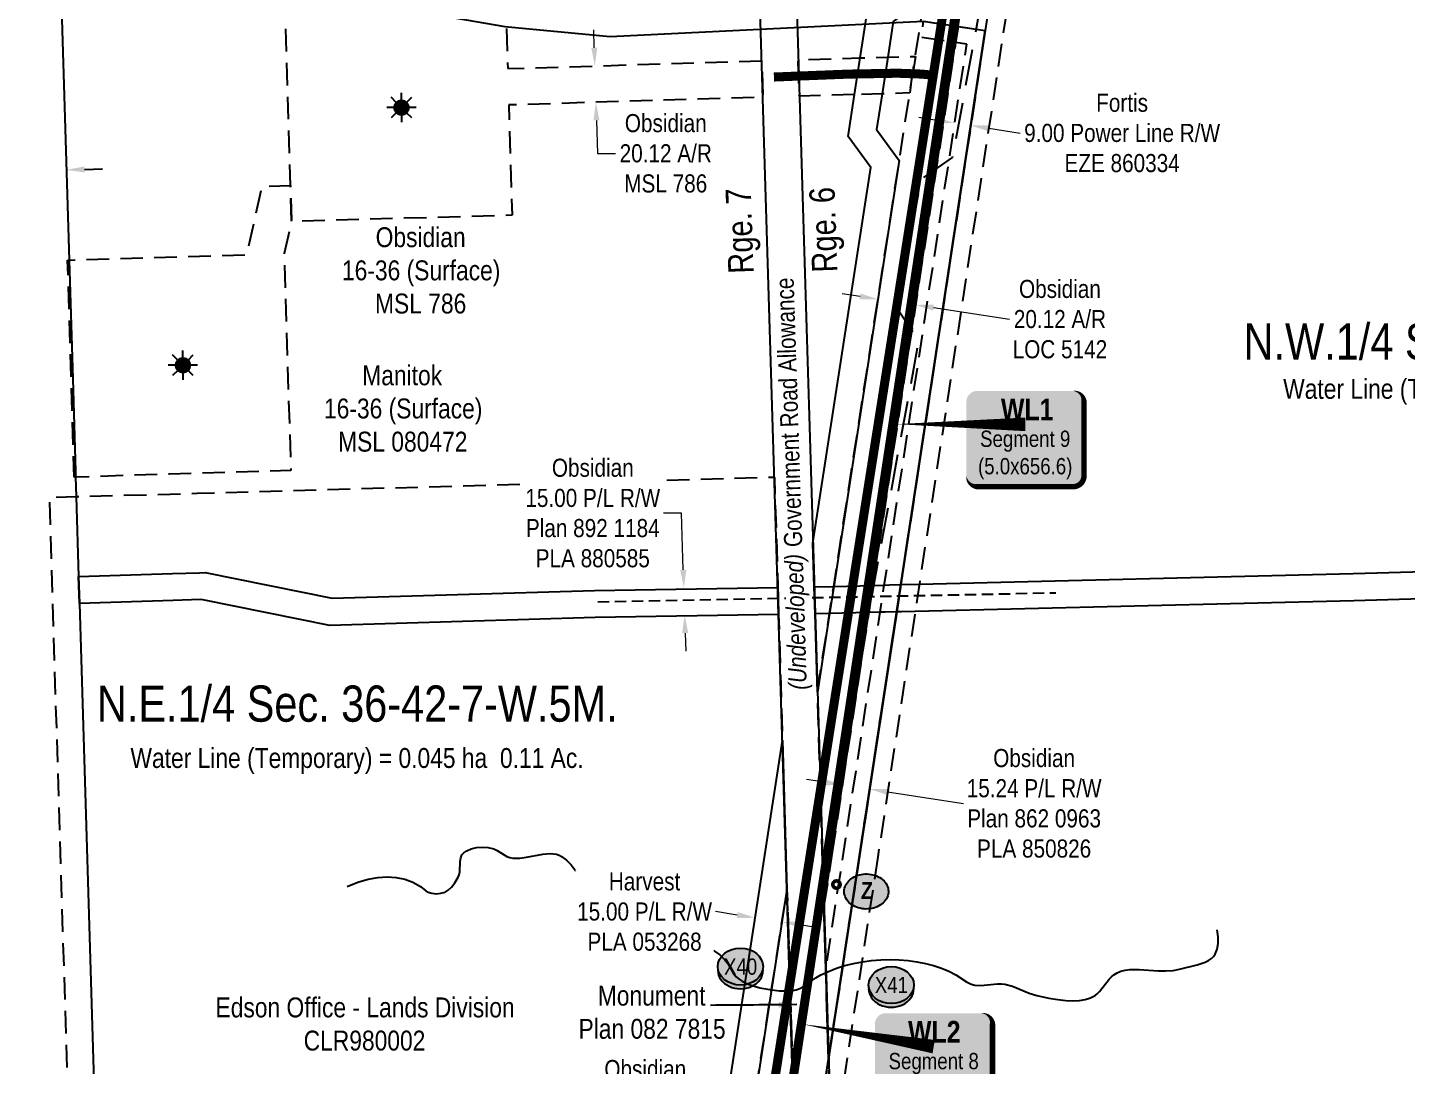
# Model space of a CAD drawing. Extents: x 643442 to 651909, y 5835058 to 5841090.
# Drawn here: x 643946 to 644708, y 5836832 to 5837406 of the extents above; entities that cross this region are included whole.
import ezdxf
from ezdxf.enums import TextEntityAlignment as Align

# ---------------------------------------------------------------- set-up
doc = ezdxf.new("R2010")
doc.units = 0
doc.header["$LTSCALE"] = 5
doc.header["$PDSIZE"] = 0.5
for name, pattern in [('foc-ACCESSROAD', [3.75, 2.5, -1.25]), ('foc-FLOWLINE', [3.75, 2.5, -1.25]), ('foc-MONUMENT-BDYS', [6, 4, -2]), ('UG_PIPE', [1.875, 1.25, -0.625])]:
    doc.linetypes.add(name, pattern=pattern)
doc.layers.get('Defpoints').update_dxf_attribs({"color": 9})
for name, color, linetype in [('AS-PIPE-UG', 44, 'UG_PIPE'), ('AS-POWER', 104, 'foc-POWER'), ('AS-ROADS', 254, 'Continuous'), ('C-AR', 13, 'foc-ACCESSROAD'), ('C-FLOWLINE', 13, 'foc-FLOWLINE'), ('C-RW', 13, 'Continuous'), ('C-SYMBOL', 7, 'Continuous'), ('C-WS', 13, 'foc-ACCESSROAD'), ('C-WS-S', 8, 'Continuous'), ('CG-NOTES', 7, 'Continuous'), ('D-TXT', 6, 'Continuous'), ('F-EZE', 190, 'foc-FLOWLINE'), ('F-RW', 190, 'Continuous'), ('F-WS', 190, 'foc-ACCESSROAD'), ('F-WS-S', 8, 'Continuous'), ('L-AREAREQUIRED', 7, 'Continuous'), ('L-MON-PLAN', 7, 'foc-MONUMENT-BDYS'), ('L-ROAD-T', 7, 'Continuous'), ('L-SEC', 7, 'Continuous'), ('L-TITLEDB', 4, 'Continuous'), ('L-TITLEDB-T', 4, 'Continuous'), ('P-CROSSINGS', 250, 'Continuous'), ('P-PROPOSED-WL1', 10, 'Continuous'), ('T-CREEK', 160, 'Continuous')]:
    doc.layers.add(name, color=color, linetype=linetype)
for name, color, linetype, lineweight in [('C-AR-T', 13, 'Continuous', 9), ('C-RW-T', 13, 'Continuous', 9), ('C-WS-T', 13, 'Continuous', 9), ('F-AR-T', 190, 'Continuous', 9), ('F-RW-T', 190, 'Continuous', 9), ('F-WS-T', 190, 'Continuous', 9), ('T-TEXT', 48, 'Continuous', 18)]:
    doc.layers.add(name, color=color, linetype=linetype, lineweight=lineweight)
doc.layers.add('P-PROPOSED-WL4', color=7, linetype='Continuous', true_color=0x5b5bc8)
doc.styles.add('100L', font='ARIALN.TTF', dxfattribs={"height": 11})
doc.styles.add('175L', font='ARIALN.TTF', dxfattribs={"height": 20})
doc.styles.add('80', font='ARIALN.TTF', dxfattribs={"height": 10})
doc.styles.add('80CG', font='ARIALN.TTF', dxfattribs={"height": 10})
doc.styles.add('80L', font='ARIALN.TTF', dxfattribs={"height": 10})
doc.styles.add('80LS', font='ARIALNI.TTF', dxfattribs={"height": 10})
doc.styles.add('BOLD', font='ARIALNB.TTF')
doc.styles.add('Crossing', font='ARIALN.TTF', dxfattribs={"height": 10})
doc.styles.add('foc-LtypeFont', font='ARIALN.TTF', dxfattribs={"height": 7.35})
doc.linetypes.add('foc-POWER', pattern='A,6,-1,["P",foc-LtypeFont,S=0.2,R=0,X=-0.625,Y=-0.75],-1.24,4', length=12.24)
doc.linetypes.add('foc-TOPO-flowdirection-NOLINE', pattern='A,0,[">",foc-LtypeFont,S=0.3,R=0,X=0,Y=-0.945],-20,[">",foc-LtypeFont,S=0.3,R=0,X=0,Y=-0.945],0', length=20)
doc.dimstyles.new('Compass 5 000', dxfattribs={"dimscale": 5, "dimtxt": 9, "dimasz": 2, "dimexe": 0.2, "dimexo": 0.0625, "dimgap": 0.5, "dimtad": 0, "dimtih": 1, "dimtoh": 1, "dimzin": 0, "dimdsep": 46, "dimtxsty": '80CG', "dimcen": 0.1, "dimse1": 1, "dimse2": 1, "dimclrd": 256, "dimclrt": 256, "dimaunit": 1, "dimadec": 4, "dimazin": 0, "dimtfac": 0.06, "dimtofl": 0, "dimtmove": 0, "dimatfit": 1, "dimfxl": 0.2, "dimtolj": 1, "dimtzin": 0, "dimlwd": -1, "dimarcsym": 0})

# ---------------------------------------------------------------- blocks, each defined once
blk = doc.blocks.new('*D392')
at = {"layer": 'C-AR-T', "transparency": 16777216}
for p, q in [((644406.18, 5837257.14), (644396.3, 5837258.65)), ((644446.75, 5837250.96), (644488.7, 5837244.57))]:
    blk.add_line(p, q, dxfattribs=at)
for points in [[(644406.43, 5837258.79), (644405.93, 5837255.49), (644416.07, 5837255.64)], [(644447, 5837252.61), (644446.5, 5837249.31), (644436.86, 5837252.47)]]:
    blk.add_solid(points, dxfattribs=at)
at = {"layer": 'Defpoints', "color": 0, "transparency": 16777216}
for p in [(644436.86, 5837252.47), (644415.11, 5837249.38), (644435.91, 5837246.21)]:
    blk.add_point(p, dxfattribs=at)
at = {"layer": 'C-AR-T', "transparency": 16777216, "insert": (644516.6, 5837244.57), "char_height": 10, "attachment_point": 5, "style": '80CG'}
blk.add_mtext('\\A1;Obsidian\\P20.12 A/R \\PLOC 5142', dxfattribs=at)
blk = doc.blocks.new('*D395')
at = {"layer": 'C-AR-T', "transparency": 16777216}
for p, q in [((644337.34, 5836810.1), (644315.45, 5836813.47)), ((644378.68, 5836803.73), (644388.57, 5836802.2))]:
    blk.add_line(p, q, dxfattribs=at)
for points in [[(644337.59, 5836811.74), (644337.08, 5836808.45), (644347.22, 5836808.57)], [(644378.94, 5836805.37), (644378.43, 5836802.08), (644368.8, 5836805.25)]]:
    blk.add_solid(points, dxfattribs=at)
at = {"layer": 'Defpoints', "color": 0, "transparency": 16777216}
for p in [(644347.22, 5836808.57), (644339.96, 5836761.41), (644361.53, 5836758.09)]:
    blk.add_point(p, dxfattribs=at)
at = {"layer": 'C-AR-T', "transparency": 16777216, "insert": (644287.55, 5836813.47), "char_height": 10, "attachment_point": 5, "style": '80CG'}
blk.add_mtext('\\A1;Obsidian\\P20.12 A/R \\PLOC 5142', dxfattribs=at)
blk = doc.blocks.new('*D397')
at = {"layer": 'C-AR-T', "transparency": 16777216}
for p, q in [((644259.38, 5837394.52), (644259.08, 5837404.52)), ((644260.58, 5837354.42), (644261.13, 5837336.19)), ((644261.13, 5837336.19), (644271.13, 5837336.19))]:
    blk.add_line(p, q, dxfattribs=at)
for points in [[(644261.05, 5837394.57), (644257.72, 5837394.47), (644259.68, 5837384.53)], [(644262.25, 5837354.47), (644258.92, 5837354.37), (644260.28, 5837364.41)]]:
    blk.add_solid(points, dxfattribs=at)
at = {"layer": 'Defpoints', "color": 0, "transparency": 16777216}
for p in [(644311.29, 5837386.07), (644260.28, 5837364.41), (644311.89, 5837365.96)]:
    blk.add_point(p, dxfattribs=at)
at = {"layer": 'C-AR-T', "transparency": 16777216, "insert": (644298.86, 5837336.19), "char_height": 10, "attachment_point": 5, "style": '80CG'}
blk.add_mtext('\\A1;Obsidian\\P20.12 A/R\\PMSL 786', dxfattribs=at)
blk = doc.blocks.new('*D410')
at = {"layer": 'C-RW-T', "transparency": 16777216}
for p, q in [((644386.56, 5836988.68), (644376.67, 5836990.19)), ((644421.39, 5836983.37), (644463.26, 5836976.99))]:
    blk.add_line(p, q, dxfattribs=at)
for points in [[(644386.81, 5836990.33), (644386.3, 5836987.03), (644396.44, 5836987.17)], [(644421.64, 5836985.02), (644421.14, 5836981.72), (644411.5, 5836984.88)]]:
    blk.add_solid(points, dxfattribs=at)
at = {"layer": 'Defpoints', "color": 0, "transparency": 16777216}
for p in [(644429.12, 5837201.62), (644444.18, 5837199.33), (644411.5, 5836984.88)]:
    blk.add_point(p, dxfattribs=at)
at = {"layer": 'C-RW-T', "transparency": 16777216, "insert": (644502.35, 5836976.99), "char_height": 10, "attachment_point": 5, "style": '80CG'}
blk.add_mtext('\\A1;Obsidian\\P15.24 P/L R/W\\PPlan 862 0963\\PPLA 850826', dxfattribs=at)
blk = doc.blocks.new('*D411')
at = {"layer": 'C-RW-T', "transparency": 16777216}
for p, q in [((644307.64, 5837137.41), (644297.64, 5837137.41)), ((644308.56, 5837106.08), (644307.64, 5837137.41)), ((644309.59, 5837071.1), (644309.89, 5837061.1))]:
    blk.add_line(p, q, dxfattribs=at)
for points in [[(644310.23, 5837106.13), (644306.9, 5837106.03), (644308.86, 5837096.08)], [(644311.26, 5837071.15), (644307.93, 5837071.05), (644309.3, 5837081.09)]]:
    blk.add_solid(points, dxfattribs=at)
at = {"layer": 'Defpoints', "color": 0, "transparency": 16777216}
for p in [(644210.39, 5837093.18), (644210.83, 5837078.19), (644309.3, 5837081.09)]:
    blk.add_point(p, dxfattribs=at)
at = {"layer": 'C-RW-T', "transparency": 16777216, "insert": (644258.55, 5837137.41), "char_height": 10, "attachment_point": 5, "style": '80CG', "bg_fill": 3, "box_fill_scale": 1.1, "bg_fill_color": 256, "bg_fill_true_color": 13158600, "bg_fill_transparency": 0}
blk.add_mtext('\\A1;Obsidian\\P15.00 P/L R/W\\PPlan 892 1184\\PPLA 880585', dxfattribs=at)
blk = doc.blocks.new('*D423')
at = {"layer": 'Defpoints', "color": 0, "transparency": 16777216}
for p in [(644348.25, 5836913.8), (644344.08, 5836886.72), (644358.91, 5836884.44)]:
    blk.add_point(p, dxfattribs=at)
at = {"layer": 'F-RW-T', "transparency": 16777216}
for p, q in [((644338.37, 5836915.32), (644326.25, 5836917.19)), ((644372.96, 5836909.99), (644382.84, 5836908.47))]:
    blk.add_line(p, q, dxfattribs=at)
for points in [[(644338.62, 5836916.97), (644338.11, 5836913.67), (644348.25, 5836913.8)], [(644373.21, 5836911.64), (644372.71, 5836908.34), (644363.08, 5836911.51)]]:
    blk.add_solid(points, dxfattribs=at)
at = {"layer": 'F-RW-T', "transparency": 16777216, "insert": (644287.16, 5836917.19), "char_height": 10, "attachment_point": 5, "style": '80CG', "bg_fill": 3, "box_fill_scale": 1.1, "bg_fill_color": 256, "bg_fill_true_color": 13158600, "bg_fill_transparency": 0}
blk.add_mtext('\\A1;Harvest\\P15.00 P/L R/W\\PPLA 053268', dxfattribs=at)
blk = doc.blocks.new('*D429')
at = {"layer": 'Defpoints', "color": 0, "transparency": 16777216}
for p in [(643907.81, 5837325.22), (643907.93, 5837321.08), (643967.89, 5837322.9)]:
    blk.add_point(p, dxfattribs=at)
at = {"layer": 'L-TITLEDB-T', "transparency": 16777216}
for p, q in [((643897.81, 5837324.92), (643887.81, 5837324.61)), ((643977.76, 5837327.33), (643987.75, 5837327.64))]:
    blk.add_line(p, q, dxfattribs=at)
for points in [[(643977.71, 5837329), (643977.81, 5837325.67), (643967.76, 5837327.03)], [(643897.76, 5837326.58), (643897.86, 5837323.25), (643907.81, 5837325.22)]]:
    blk.add_solid(points, dxfattribs=at)
at = {"layer": 'L-TITLEDB-T', "transparency": 16777216, "insert": (643849.11, 5837324.61), "char_height": 10, "attachment_point": 5, "style": '80CG'}
blk.add_mtext('\\A1;60.00 Road\\PPlan 852 1952', dxfattribs=at)
blk = doc.blocks.new('xing2')
h = blk.add_hatch(color=50)
h.dxf.hatch_style = 1
edge = h.paths.add_edge_path()
edge.add_ellipse((0, 0), major_axis=(-12.5, 0), ratio=0.816297, start_angle=0, end_angle=360)
h = blk.add_hatch(color=250)
h.dxf.hatch_style = 1
edge = h.paths.add_edge_path()
edge.add_ellipse((0, -2.05), major_axis=(-12.5, 0), ratio=0.816297, start_angle=0, end_angle=180)
edge.add_line((12.5, -2.05), (12.5, 0))
edge.add_ellipse((0, 0), major_axis=(-12.5, 0), ratio=0.816297, start_angle=0, end_angle=180, ccw=False)
edge.add_line((-12.5, 0), (-12.5, -2.05))
at = {"color": 250}
blk.add_ellipse((0, 0), major_axis=(-12.5, 0), ratio=0.816297, dxfattribs=at)
blk.add_ellipse((0, -2.05), major_axis=(-12.5, 0), ratio=0.816297, start_param=0, end_param=3.141593, dxfattribs=at)
at = {"color": 250, "style": 'Crossing'}
blk.add_attdef('CROSSING', text='', height=9, dxfattribs=at).set_placement((0.09, 0.02), align=Align.MIDDLE_CENTER)
at = {"color": 250, "style": 'Crossing', "flags": 1}
for tag, p in [('OWNER', (0.09, -12.49)), ('DESCRIPTION', (0.09, -25.77)), ('LOCATION', (0.09, -39.3)), ('DWG_REF', (0.09, -52.84))]:
    blk.add_attdef(tag, text='', height=9, dxfattribs=at).set_placement(p, align=Align.MIDDLE_CENTER)
blk = doc.blocks.new('GAS')
h = blk.add_hatch(color=255)
h.dxf.hatch_style = 1
edge = h.paths.add_edge_path()
edge.add_arc((0, 0), 0.9, 0, 360)
for p, q in [((0, 0.81), (0, 1.62)), ((-0.81, 0), (-1.62, 0)), ((-0.57, 0.57), (-1.14, 1.14)), ((0.57, 0.57), (1.14, 1.14)), ((1.62, 0), (0.81, 0)), ((-0.57, -0.57), (-1.14, -1.14)), ((0, -0.81), (0, -1.62)), ((1.14, -1.14), (0.57, -0.57))]:
    blk.add_line(p, q)
blk.add_circle((0, 0), 0.8)
blk = doc.blocks.new('*D457')
at = {"layer": 'Defpoints', "color": 0, "transparency": 16777216}
for p in [(644459.75, 5837361.24), (644468.64, 5837359.89), (644467.38, 5837351.59)]:
    blk.add_point(p, dxfattribs=at)
at = {"layer": 'F-AR-T', "transparency": 16777216}
for p, q in [((644448.6, 5837354.45), (644438.72, 5837355.96)), ((644477.27, 5837350.09), (644494.61, 5837347.44))]:
    blk.add_line(p, q, dxfattribs=at)
for points in [[(644448.86, 5837356.1), (644448.35, 5837352.8), (644458.49, 5837352.95)], [(644477.52, 5837351.73), (644477.02, 5837348.44), (644467.38, 5837351.59)]]:
    blk.add_solid(points, dxfattribs=at)
at = {"layer": 'F-AR-T', "transparency": 16777216, "insert": (644550.95, 5837347.44), "char_height": 10, "attachment_point": 5, "style": '80CG'}
blk.add_mtext('\\A1;Fortis\\P9.00 Power Line R/W \\PEZE 860334', dxfattribs=at)
blk = doc.blocks.new('*U544')
h = blk.add_hatch(color=254)
edge = h.paths.add_edge_path()
edge.add_line((-26.5, -34.12), (26.5, -34.12))
edge.add_arc((26.5, -28.12), 6, 270, 360)
edge.add_line((32.5, -28.12), (32.5, 12.5))
edge.add_arc((26.5, 12.5), 6, 0, 90)
edge.add_line((26.5, 18.5), (-26.5, 18.5))
edge.add_arc((-26.5, 12.5), 6, 90, 180)
edge.add_line((-32.5, 12.5), (-32.5, -28.12))
edge.add_arc((-26.5, -28.12), 6, 180, 270)
at = {"layer": 'P-PROPOSED-WL4', "flags": 128}
blk.add_lwpolyline([(-72.43, 12.41, 0, 7.5, 0), (0, 0, 0, 0, 0)], format="xyseb", dxfattribs=at)
blk.add_lwpolyline([(-26.5, -34.12, 3, 3, 0), (26.5, -34.12, 3, 3, 0.414214), (32.5, -28.12, 3, 3, 0), (32.5, 12.5, 3, 0, 0.414214), (26.5, 18.5, 0, 0, 0), (-26.5, 18.5, 0, 0, 0.414214), (-32.5, 12.5, 0, 0, 0), (-32.5, -28.12, 0, 3, 0.414214)], format="xyseb", close=True, dxfattribs=at)
at = {"layer": 'P-PROPOSED-WL4'}
for tag, p, height, style in [('TEMP_AREA_W1_001', (-9.21, 2.24), 12, 'BOLD'), ('ENTER_TEXT_001', (-30.66, -12.62), 9, '80')]:
    blk.add_attdef(tag, p, '', height=height, dxfattribs=dict(at, style=style))
blk = doc.blocks.new('*U545')
h = blk.add_hatch(color=254)
edge = h.paths.add_edge_path()
edge.add_line((-26.5, -34.46), (26.5, -34.46))
edge.add_arc((26.5, -28.46), 6, 270, 360)
edge.add_line((32.5, -28.46), (32.5, 12.5))
edge.add_arc((26.5, 12.5), 6, 0, 90)
edge.add_line((26.5, 18.5), (-26.5, 18.5))
edge.add_arc((-26.5, 12.5), 6, 90, 180)
edge.add_line((-32.5, 12.5), (-32.5, -28.46))
edge.add_arc((-26.5, -28.46), 6, 180, 270)
at = {"color": 1, "true_color": 0xff1414, "flags": 128}
blk.add_lwpolyline([(-26.5, -34.46, 3, 3, 0), (26.5, -34.46, 3, 3, 0.414214), (32.5, -28.46, 3, 3, 0), (32.5, 12.5, 3, 0, 0.414214), (26.5, 18.5, 0, 0, 0), (-26.5, 18.5, 0, 0, 0.414214), (-32.5, 12.5, 0, 0, 0), (-32.5, -28.46, 0, 3, 0.414214)], format="xyseb", close=True, dxfattribs=at)
blk.add_lwpolyline([(-71.37, 0.12, 0, 7.5, 0), (0, 0, 0, 0, 0)], format="xyseb", dxfattribs=at)
at = {"color": 1, "true_color": 0xff1414}
for tag, p, height, style in [('TEMP_AREA_W1_001', (-9.21, 2.24), 12, 'BOLD'), ('ENTER_TEXT_001', (-30.66, -12.62), 9, '80')]:
    blk.add_attdef(tag, p, '', height=height, dxfattribs=dict(at, style=style))
blk = doc.blocks.new('AA')
at = {"const_width": 4}
blk.add_lwpolyline([(-1, 0, 1), (1, 0, 1)], format="xyb", close=True, dxfattribs=at)
blk.add_circle((0, 0), 2)
blk = doc.blocks.new('Route_Letters')
h = blk.add_hatch(color=255)
h.dxf.hatch_style = 1
edge = h.paths.add_edge_path()
edge.add_ellipse((-0.12, 0.46), major_axis=(-11.97, 0), ratio=0.789318, start_angle=0, end_angle=360)
at = {"color": 5}
blk.add_open_spline([(-12.34, 0.46), (-12.34, -0.25), (-12.24, -0.97), (-11.72, -2.79), (-11.14, -3.88), (-9.56, -5.81), (-8.54, -6.66), (-6.22, -8.02), (-4.9, -8.54), (-2.12, -9.17), (-0.66, -9.3), (2.22, -9.13), (3.64, -8.84), (6.27, -7.89), (7.48, -7.22), (9.54, -5.6), (10.38, -4.64), (11.6, -2.54), (11.97, -1.4), (12.18, 0.91), (12.02, 2.08), (11.2, 4.3), (10.54, 5.35), (8.8, 7.2), (7.72, 7.99), (5.29, 9.24), (3.93, 9.68), (1.11, 10.18), (-0.35, 10.23), (-3.22, 9.91), (-4.61, 9.55), (-7.16, 8.47), (-8.32, 7.75), (-10.24, 6.02), (-11, 5.02), (-12.05, 2.86), (-12.32, 1.7), (-12.34, 0.52), (-12.34, 0.49), (-12.34, 0.46)], degree=3, knots=[0, 0, 0, 0, 0.219529, 0.219529, 0.575727, 0.575727, 0.931924, 0.931924, 1.288121, 1.288121, 1.644318, 1.644318, 2.000515, 2.000515, 2.356712, 2.356712, 2.712909, 2.712909, 3.069107, 3.069107, 3.425304, 3.425304, 3.781501, 3.781501, 4.137698, 4.137698, 4.493895, 4.493895, 4.850092, 4.850092, 5.20629, 5.20629, 5.562487, 5.562487, 5.918684, 5.918684, 6.274881, 6.274881, 6.283185, 6.283185, 6.283185, 6.283185], dxfattribs=at)
at = {"color": 14, "style": 'BOLD'}
blk.add_attdef('A', text='', height=9.5, dxfattribs=at).set_placement((0.22, 0.98), align=Align.MIDDLE)

msp = doc.modelspace()

# ---------------------------------------------------------------- linework, layer by layer
at = {"layer": 'AS-PIPE-UG', "flags": 128}
for points in [[(644379.732, 5837090.732), (644514.428, 5837093.398)], [(644261.357, 5837088.39), (644365.233, 5837090.445)]]:
    msp.add_lwpolyline(points, dxfattribs=at)
at = {"layer": 'AS-POWER', "flags": 128}
for points in [[(644166.232, 5837413.818), (644210.015, 5837406.295), (644268.165, 5837400.825), (644441.261, 5837409.275), (644475.378, 5837404.077)], [(643666.575, 5836583.798), (643930.059, 5836589.479), (643989.986, 5836592.12), (644184.238, 5836601.275), (644203.707, 5836602.925), (644357.105, 5836627.81), (644372.016, 5836725.718), (644428.722, 5837097.879), (644475.378, 5837404.077)]]:
    msp.add_lwpolyline(points, dxfattribs=at)
at = {"layer": 'AS-ROADS', "const_width": 5, "flags": 128}
for points in [[(644322.536, 5836592.764), (644471.282, 5837535.802), (644497.243, 5837708.263), (644500.826, 5838060.493), (644504.263, 5838264.566), (644507.223, 5838555.442)], [(644358.604, 5837378.386), (644399.887, 5837380.01), (644427.029, 5837380.498), (644440.357, 5837380.01), (644445.07, 5837379.523)]]:
    msp.add_lwpolyline(points, dxfattribs=at)
at = {"layer": 'C-AR', "flags": 128}
for points in [[(644390.981, 5836951.34), (644386.236, 5836920.193), (644382.643, 5837038.556), (644389.317, 5837081.883), (644391.636, 5837096.941), (644427.884, 5837332.285), (644433.629, 5837369.592), (644436.744, 5837389.815), (644441.643, 5837421.626), (644466.432, 5837582.596), (644487.353, 5837583.215), (644461.3, 5837412.832), (644460.316, 5837406.372), (644459.944, 5837403.93), (644458.959, 5837397.469), (644413.25, 5837097.487), (644410.956, 5837082.43), (644390.981, 5836951.34)], [(644333.944, 5836590.125), (644333.063, 5836584.482), (644312.615, 5836583.904), (644313.285, 5836588.253), (644316.443, 5836608.755), (644318.31, 5836620.871), (644319.757, 5836630.272), (644335.862, 5836734.834), (644365.835, 5836929.437), (644369.457, 5836810.109), (644358.085, 5836735.448), (644342.694, 5836634.378), (644341.262, 5836624.973), (644338.99, 5836610.056), (644337.567, 5836600.711), (644335.983, 5836590.31), (644333.944, 5836590.125)]]:
    msp.add_lwpolyline(points, close=True, dxfattribs=at)
at = {"layer": 'C-FLOWLINE', "flags": 128}
msp.add_lwpolyline([(644415.996, 5836947.53), (644390.487, 5836780.113), (644388.796, 5836835.842), (644406.046, 5836949.045), (644426.428, 5837082.822), (644428.722, 5837097.879), (644475.378, 5837404.077), (644502.742, 5837583.685), (644512.909, 5837583.995), (644438.942, 5837098.129), (644438.672, 5837096.363), (644436.648, 5837083.074), (644436.379, 5837081.305), (644415.996, 5836947.53)], close=True, dxfattribs=at)
at = {"layer": 'C-RW', "flags": 128}
for points in [[(644406.046, 5836949.045), (644388.796, 5836835.842), (644387.748, 5836870.34), (644387.598, 5836875.309), (644387.284, 5836885.639), (644386.235, 5836920.193), (644390.981, 5836951.34), (644410.956, 5837082.43), (644413.25, 5837097.487), (644458.959, 5837397.469), (644459.944, 5837403.93), (644460.316, 5837406.372), (644461.3, 5837412.832), (644487.353, 5837583.215), (644502.742, 5837583.685), (644475.378, 5837404.077), (644428.722, 5837097.879), (644426.428, 5837082.822), (644406.046, 5836949.045)], [(644360.771, 5837096.287), (644361.226, 5837081.297), (644259.929, 5837079.637), (644113.241, 5837075.313), (644043.176, 5837089.527), (644041.783, 5837089.614), (644026.793, 5837089.153), (643975.006, 5837087.405), (643974.554, 5837102.393), (644026.361, 5837104.005), (644041.351, 5837104.471), (644044.45, 5837104.568), (644114.527, 5837090.354), (644259.585, 5837094.63), (644360.771, 5837096.287)]]:
    msp.add_lwpolyline(points, close=True, dxfattribs=at)
msp.add_lwpolyline([(644835.945, 5837093.5), (644678.968, 5837089.018), (644436.648, 5837083.074), (644429.095, 5837082.889), (644426.428, 5837082.822), (644420.1, 5837082.662), (644417.296, 5837082.591), (644410.956, 5837082.43), (644389.317, 5837081.883), (644381.335, 5837081.683), (644380.879, 5837096.671), (644391.636, 5837096.941), (644413.25, 5837097.487), (644419.59, 5837097.648), (644422.395, 5837097.72), (644428.722, 5837097.879), (644438.941, 5837098.129), (644678.569, 5837104.008), (644842.16, 5837108.68)], dxfattribs=at)
at = {"layer": 'C-WS', "flags": 128}
for points in [[(644210.394, 5837423.909), (644211.579, 5837383.086), (644351.939, 5837387.284), (644352.549, 5837367.172), (644212.163, 5837362.975), (644213.932, 5837302.04), (644092.692, 5837298.521), (644092.063, 5837298.503), (644091.483, 5837318.489), (644088.525, 5837420.372), (644210.394, 5837423.909)], [(644403.133, 5837368.684), (644372.651, 5837367.772), (644372.041, 5837387.882), (644406.247, 5837388.905), (644421.494, 5837389.362), (644436.744, 5837389.815), (644433.63, 5837369.592), (644418.38, 5837369.139), (644403.133, 5837368.684)]]:
    msp.add_lwpolyline(points, close=True, dxfattribs=at)
at = {"layer": 'F-EZE', "flags": 128}
msp.add_lwpolyline([(644406.046, 5836949.045), (644388.796, 5836835.842), (644387.748, 5836870.34), (644387.598, 5836875.309), (644387.284, 5836885.639), (644396.17, 5836943.938), (644416.145, 5837075.03), (644417.296, 5837082.591), (644418.438, 5837090.087), (644419.59, 5837097.648), (644465.131, 5837396.529), (644458.959, 5837397.469), (644439.905, 5837400.372), (644441.261, 5837409.275), (644460.316, 5837406.372), (644475.378, 5837404.077), (644428.722, 5837097.879), (644426.428, 5837082.822), (644406.046, 5836949.045)], close=True, dxfattribs=at)
at = {"layer": 'F-RW', "flags": 128}
msp.add_lwpolyline([(644389.317, 5837081.883), (644382.643, 5837038.556), (644381.334, 5837081.683), (644380.879, 5837096.671), (644380.144, 5837120.883), (644412.108, 5837328.432), (644399.568, 5837345.538), (644403.133, 5837368.684), (644406.247, 5837388.905), (644410.653, 5837417.51), (644427.759, 5837430.051), (644450.874, 5837582.119), (644466.428, 5837582.576), (644441.643, 5837421.626), (644424.531, 5837409.088), (644421.494, 5837389.362), (644418.38, 5837369.139), (644415.339, 5837349.396), (644427.884, 5837332.285), (644391.636, 5837096.941), (644389.317, 5837081.883)], close=True, dxfattribs=at)
msp.add_lwpolyline([(644258.297, 5836329.762), (644296.294, 5836576.476), (644297.434, 5836583.878), (644297.893, 5836586.859), (644300.402, 5836603.147), (644301.051, 5836607.361), (644304.15, 5836627.477), (644320.621, 5836734.414), (644363.337, 5837011.749), (644365.835, 5836929.422), (644335.862, 5836734.835), (644319.757, 5836630.272), (644318.31, 5836620.871), (644316.443, 5836608.755), (644313.285, 5836588.253), (644312.615, 5836583.904), (644311.719, 5836578.072), (644273.543, 5836330.2)], dxfattribs=at)
at = {"layer": 'F-WS', "flags": 128}
for points in [[(643972.893, 5837157.32), (643972.047, 5837157.294), (643968.421, 5837277.203), (643969.266, 5837277.229), (644067.509, 5837280.168), (644075.916, 5837318.019), (644091.483, 5837318.489), (644092.063, 5837298.503), (644088.127, 5837280.786), (644091.714, 5837160.874), (644039.755, 5837159.319), (644024.765, 5837158.871), (643972.893, 5837157.32)], [(644376.799, 5836567.41), (644383.868, 5836333.377), (644293.996, 5836330.79), (644273.543, 5836330.201), (644258.297, 5836329.762), (643995.374, 5836322.205), (643983.872, 5836321.874), (643971.475, 5836724.784), (643958.483, 5837146.093), (643973.219, 5837146.507), (644025.083, 5837147.965), (644040.073, 5837148.387), (644358.917, 5837157.365), (644360.771, 5837096.287), (644361.226, 5837081.297), (644363.337, 5837011.747), (644365.835, 5836929.419), (644369.456, 5836810.098), (644370.506, 5836775.524), (644370.97, 5836760.234), (644371.711, 5836735.825), (644372.016, 5836725.718), (644373.702, 5836669.925), (644376.246, 5836585.702), (644376.799, 5836567.41)]]:
    msp.add_lwpolyline(points, close=True, dxfattribs=at)
at = {"layer": 'L-MON-PLAN', "flags": 128}
msp.add_lwpolyline([(644385.527, 5836943.55), (644396.269, 5837001.951), (644438.726, 5837232.779), (644426.693, 5837250.237), (644439.862, 5837321.834), (644457.32, 5837333.867), (644485.148, 5837485.163), (644488.858, 5837505.328), (644492.153, 5837523.242), (644507.948, 5837617.844), (644526.559, 5838064.222), (644500.529, 5838093.395), (644500.85, 5838168.602), (644501.098, 5838226.784), (644536.242, 5838285.801), (644548.945, 5838549.048)], dxfattribs=at)
at = {"layer": 'L-SEC', "flags": 128}
for points in [[(644371.711, 5836735.825), (644346.122, 5837578.902)], [(644366.225, 5837579.519), (644391.822, 5836736.14)]]:
    msp.add_lwpolyline(points, dxfattribs=at)
at = {"layer": 'L-TITLEDB', "flags": 128}
msp.add_lwpolyline([(643960.479, 5837567.82), (643969.266, 5837277.229), (643971.251, 5837211.593), (643972.792, 5837160.63), (643972.893, 5837157.32), (643973.219, 5837146.507), (643974.554, 5837102.393), (643975.006, 5837087.405), (643985.959, 5836725.183), (643989.7, 5836602.058), (643989.986, 5836592.12), (643990.011, 5836591.275), (643990.462, 5836576.286), (643990.592, 5836571.996), (643990.894, 5836562.005), (643995.65, 5836404.752), (643995.915, 5836394.546), (643996.097, 5836384.338), (643996.193, 5836374.13), (643996.205, 5836363.92), (643996.133, 5836353.711), (643995.976, 5836343.504)], dxfattribs=at)
at = {"layer": 'P-PROPOSED-WL1', "const_width": 5, "flags": 128}
msp.add_lwpolyline([(644385.816, 5836934.034), (644388.51, 5836951.717), (644408.485, 5837082.807), (644456.487, 5837397.845), (644458.828, 5837413.209), (644484.812, 5837583.137)], dxfattribs=at)
at = {"layer": 'P-PROPOSED-WL4', "const_width": 5, "flags": 128}
msp.add_lwpolyline([(644369.036, 5836823.944), (644385.816, 5836934.034)], dxfattribs=at)
at = {"layer": 'T-CREEK', "flags": 128}
msp.add_lwpolyline([(644122.955, 5836931.064), (644128.798, 5836933.418), (644134.418, 5836935.1), (644139.813, 5836936.109), (644144.984, 5836936.445), (644149.931, 5836936.109), (644154.654, 5836935.1), (644159.153, 5836933.418), (644163.427, 5836931.064), (644166.348, 5836928.696), (644167.578, 5836927.951), (644169.686, 5836927.316), (644172.142, 5836927.097), (644174.675, 5836927.318), (644176.918, 5836927.951), (644178.719, 5836929.016), (644180.513, 5836930.736), (644182.304, 5836933.108), (644184.182, 5836936.253), (644184.709, 5836937.538), (644185.043, 5836939.131), (644185.363, 5836944.873), (644185.643, 5836946.836), (644186.277, 5836948.539), (644187.296, 5836949.744), (644189.02, 5836950.813), (644191.447, 5836951.819), (644194.341, 5836952.543), (644197.525, 5836952.789), (644200.799, 5836952.541), (644203.9, 5836951.819), (644205.815, 5836950.946), (644209.537, 5836948.532), (644211.164, 5836947.668), (644212.684, 5836947.139), (644214.346, 5836946.805), (644218.183, 5836946.713), (644222.028, 5836947.2), (644231.002, 5836948.927), (644235.059, 5836949.276), (644236.864, 5836949.178), (644238.485, 5836948.88), (644239.945, 5836948.378), (644241.259, 5836947.668), (644243.953, 5836945.604), (644246.556, 5836943.031), (644248.834, 5836940.181), (644250.599, 5836937.291), (644251.302, 5836935.464), (644251.697, 5836933.296), (644251.809, 5836930.61), (644251.608, 5836922.169), (644251.956, 5836919.649), (644252.674, 5836917.573), (644254.465, 5836914.568), (644256.977, 5836911.477), (644260.195, 5836908.318), (644264.09, 5836905.12), (644266.381, 5836903.66), (644268.952, 5836902.552), (644271.828, 5836901.784), (644275.055, 5836901.344), (644278.334, 5836901.22), (644282.089, 5836901.351), (644297.148, 5836902.882), (644303.468, 5836903.156), (644306.767, 5836902.998), (644309.745, 5836902.586), (644312.461, 5836901.912), (644314.94, 5836900.969), (644320.869, 5836898.147), (644325.163, 5836895.734), (644328.712, 5836893.23), (644331.544, 5836890.592), (644333.11, 5836888.484), (644336.145, 5836883.247), (644337.77, 5836881.252), (644339.323, 5836879.935), (644341.12, 5836878.743), (644343.162, 5836877.673), (644345.456, 5836876.722), (644350.8, 5836875.17), (644357.488, 5836873.987), (644361.742, 5836873.498), (644365.225, 5836873.341), (644368.29, 5836873.502), (644370.979, 5836873.987), (644372.915, 5836874.675), (644374.973, 5836875.778), (644381.752, 5836880.667), (644384.469, 5836882.289), (644388.689, 5836884.199), (644393.141, 5836885.884), (644397.792, 5836887.333), (644402.607, 5836888.535), (644407.55, 5836889.48), (644412.58, 5836890.161), (644417.656, 5836890.571), (644422.738, 5836890.708), (644427.766, 5836890.572), (644432.722, 5836890.165), (644437.571, 5836889.489), (644442.282, 5836888.549), (644446.821, 5836887.353), (644451.166, 5836885.906), (644455.295, 5836884.215), (644459.188, 5836882.289), (644465.081, 5836878.341), (644467.49, 5836877.101), (644469.66, 5836876.52), (644472.186, 5836876.331), (644474.827, 5836876.471), (644482.122, 5836877.275), (644484.28, 5836877.296), (644486.17, 5836877.101), (644490.384, 5836875.965), (644499.628, 5836872.156), (644503.811, 5836870.874), (644510.531, 5836869.452), (644515.426, 5836868.598), (644519.828, 5836868.078), (644523.748, 5836867.906), (644527.377, 5836868.09), (644530.614, 5836868.644), (644533.479, 5836869.571), (644535.982, 5836870.874), (644537.221, 5836871.814), (644538.482, 5836873.063), (644543.719, 5836879.786), (644545.061, 5836881.213), (644546.359, 5836882.289), (644548.208, 5836883.393), (644550.277, 5836884.237), (644552.586, 5836884.83), (644555.181, 5836885.183), (644560.419, 5836885.262), (644570.789, 5836884.542), (644574.97, 5836884.422), (644579.128, 5836884.681), (644582.681, 5836885.403), (644592.462, 5836887.812), (644596.785, 5836889.257), (644598.72, 5836890.199), (644600.287, 5836891.245), (644601.51, 5836892.411), (644602.398, 5836893.705), (644603.488, 5836896.479), (644604.025, 5836899.652), (644604.007, 5836903.224), (644603.436, 5836907.196)], dxfattribs=at)
at = {"layer": 'T-CREEK', "linetype": 'foc-TOPO-flowdirection-NOLINE', "flags": 128}
msp.add_lwpolyline([(644122.955, 5836931.064), (644128.798, 5836933.418), (644134.418, 5836935.1), (644139.813, 5836936.109), (644144.984, 5836936.445), (644149.931, 5836936.109), (644154.654, 5836935.1), (644159.153, 5836933.418), (644163.427, 5836931.064), (644166.348, 5836928.696), (644167.578, 5836927.951), (644169.686, 5836927.316), (644172.142, 5836927.097), (644174.675, 5836927.318), (644176.918, 5836927.951), (644178.719, 5836929.016), (644180.513, 5836930.736), (644182.304, 5836933.108), (644184.182, 5836936.253), (644184.709, 5836937.538), (644185.043, 5836939.131), (644185.363, 5836944.873), (644185.643, 5836946.836), (644186.277, 5836948.539), (644187.296, 5836949.744), (644189.02, 5836950.813), (644191.447, 5836951.819), (644194.341, 5836952.543), (644197.525, 5836952.789), (644200.799, 5836952.541), (644203.9, 5836951.819), (644205.815, 5836950.946), (644209.537, 5836948.532), (644211.164, 5836947.668), (644212.684, 5836947.139), (644214.346, 5836946.805), (644218.183, 5836946.713), (644222.028, 5836947.2), (644231.002, 5836948.927), (644235.059, 5836949.276), (644236.864, 5836949.178), (644238.485, 5836948.88), (644239.945, 5836948.378), (644241.259, 5836947.668), (644243.953, 5836945.604), (644246.556, 5836943.031), (644248.834, 5836940.181), (644250.599, 5836937.291), (644251.302, 5836935.464), (644251.697, 5836933.296), (644251.809, 5836930.61), (644251.608, 5836922.169), (644251.956, 5836919.649), (644252.674, 5836917.573), (644254.465, 5836914.568), (644256.977, 5836911.477), (644260.195, 5836908.318), (644264.09, 5836905.12), (644266.381, 5836903.66), (644268.952, 5836902.552), (644271.828, 5836901.784), (644275.055, 5836901.344), (644278.334, 5836901.22), (644282.089, 5836901.351), (644297.148, 5836902.882), (644303.468, 5836903.156), (644306.767, 5836902.998), (644309.745, 5836902.586), (644312.461, 5836901.912), (644314.94, 5836900.969), (644320.869, 5836898.147), (644325.163, 5836895.734), (644328.712, 5836893.23), (644331.544, 5836890.592), (644333.11, 5836888.484), (644336.145, 5836883.247), (644337.77, 5836881.252), (644339.323, 5836879.935), (644341.12, 5836878.743), (644343.162, 5836877.673), (644345.456, 5836876.722), (644350.8, 5836875.17), (644357.488, 5836873.987), (644361.742, 5836873.498), (644365.225, 5836873.341), (644368.29, 5836873.502), (644370.979, 5836873.987), (644372.915, 5836874.675), (644374.973, 5836875.778), (644381.752, 5836880.667), (644384.469, 5836882.289), (644388.689, 5836884.199), (644393.141, 5836885.884), (644397.792, 5836887.333), (644402.607, 5836888.535), (644407.55, 5836889.48), (644412.58, 5836890.161), (644417.656, 5836890.571), (644422.738, 5836890.708), (644427.766, 5836890.572), (644432.722, 5836890.165), (644437.571, 5836889.489), (644442.282, 5836888.549), (644446.821, 5836887.353), (644451.166, 5836885.906), (644455.295, 5836884.215), (644459.188, 5836882.289), (644465.081, 5836878.341), (644467.49, 5836877.101), (644469.66, 5836876.52), (644472.186, 5836876.331), (644474.827, 5836876.471), (644482.122, 5836877.275), (644484.28, 5836877.296), (644486.17, 5836877.101), (644490.384, 5836875.965), (644499.628, 5836872.156), (644503.811, 5836870.874), (644510.531, 5836869.452), (644515.426, 5836868.598), (644519.828, 5836868.078), (644523.748, 5836867.906), (644527.377, 5836868.09), (644530.614, 5836868.644), (644533.479, 5836869.571), (644535.982, 5836870.874), (644537.221, 5836871.814), (644538.482, 5836873.063), (644543.719, 5836879.786), (644545.061, 5836881.213), (644546.359, 5836882.289), (644548.208, 5836883.393), (644550.277, 5836884.237), (644552.586, 5836884.83), (644555.181, 5836885.183), (644560.419, 5836885.262), (644570.789, 5836884.542), (644574.97, 5836884.422), (644579.128, 5836884.681), (644582.681, 5836885.403), (644592.462, 5836887.812), (644596.785, 5836889.257), (644598.72, 5836890.199), (644600.287, 5836891.245), (644601.51, 5836892.411), (644602.398, 5836893.705), (644603.488, 5836896.479), (644604.025, 5836899.652), (644604.007, 5836903.224), (644603.436, 5836907.196)], dxfattribs=at)

# ---------------------------------------------------------------- block references
at = {"layer": 'C-WS-S', "color": 3, "xscale": 4.998495049999953, "yscale": 4.998495049999953, "zscale": 4.998495049999953}
msp.add_blockref('GAS', (644152.881, 5837361.473), dxfattribs=at)
at = {"layer": 'CG-NOTES'}
ref = msp.add_blockref('*U545', (644497.422, 5837186.463), dxfattribs=dict(at, xscale=0.9994074277897631, yscale=0.9994074277897631, zscale=0.9994074277897631))
ref.add_attrib('TEMP_AREA_W1_001', 'WL1', (644484.018, 5837188.706), dxfattribs={"layer": '0', "color": 1, "true_color": 0xff1414, "height": 11.9929, "style": 'BOLD'})
ref.add_attrib('ENTER_TEXT_001', 'Segment 9', (644472.502, 5837173.994), dxfattribs={"layer": '0', "color": 1, "true_color": 0xff1414, "height": 8.9947, "style": '80'})
ref.add_attrib('ENTER_TEXT_002', '(5.0x656.6)', (644471.361, 5837158.849), dxfattribs={"layer": '0', "color": 1, "true_color": 0xff1414, "height": 8.99467, "style": '80'})
at = {"layer": 'CG-NOTES', "color": 6}
msp.add_blockref('AA', (644393.173, 5836932.169), dxfattribs=at)
msp.add_blockref('Route_Letters', (644409.76, 5836927.87), dxfattribs=at).add_auto_attribs({'A': 'Z'})
at = {"layer": 'CG-NOTES'}
ref = msp.add_blockref('*U544', (644446.868, 5836842.581), dxfattribs=dict(at, xscale=0.99969901, yscale=0.99969901, zscale=0.99969901))
ref.add_attrib('TEMP_AREA_W1_001', 'WL2', (644432.687, 5836844.825), dxfattribs={"layer": 'P-PROPOSED-WL4', "height": 11.9964, "style": 'BOLD'})
ref.add_attrib('ENTER_TEXT_001', 'Segment 8', (644421.941, 5836830.109), dxfattribs={"layer": 'P-PROPOSED-WL4', "height": 8.9973, "style": '80'})
ref.add_attrib('ENTER_TEXT_002', '(5.0x111.4)', (644420.8, 5836814.96), dxfattribs={"layer": 'P-PROPOSED-WL4', "height": 8.99729, "style": '80'})
at = {"layer": 'F-WS-S', "xscale": 4.998495049999982, "yscale": 4.998495049999982, "zscale": 4.998495049999982}
msp.add_blockref('GAS', (644032.168, 5837219.095), dxfattribs=at)
at = {"layer": 'P-CROSSINGS', "color": 5, "xscale": 0.99969901, "yscale": 0.99969901, "zscale": 0.99969901}
msp.add_blockref('xing2', (644423.415, 5836876.619), dxfattribs=at).add_auto_attribs({'CROSSING': 'X41'})

# ---------------------------------------------------------------- texts
at = {"layer": 'C-SYMBOL', "color": 3, "style": '175L'}
for s, height, p in [('N.W.1/4 Sec. 31-42-6-W.5M.', 20, (644765.109, 5837216.201)), ('N.E.1/4 Sec. 36-42-7-W.5M.', 19.99398, (644128.462, 5837016.155))]:
    msp.add_text(s, height=height, dxfattribs=at).set_placement(p, align=Align.BOTTOM_CENTER)
at = {"layer": 'C-WS-T', "insert": (644118.606, 5837295.383), "char_height": 10.99669, "attachment_point": 1, "style": '100L'}
msp.add_mtext_dynamic_manual_height_columns('\\pi19.998;Obsidian\\P\\pi1.395;16-36 (Surface)\\P\\pi19.657;MSL 786', width=88.19809, gutter_width=55, heights=[0], dxfattribs=at)
at = {"layer": 'D-TXT', "color": 3, "char_height": 13.9958, "attachment_point": 1, "rotation": 91.94301, "style": '80L'}
for s, width, insert in [('Rge. 7', 73.75526, (644333.465, 5837269.478)), ('Rge. 6', 63.86109, (644379.699, 5837270.133))]:
    msp.add_mtext_dynamic_manual_height_columns(s, width=width, gutter_width=47.5, heights=[0], dxfattribs=dict(at, insert=insert))
at = {"layer": 'F-WS-T', "char_height": 10.99669, "attachment_point": 1, "style": '100L'}
for s, width, insert in [('\\pi22.533;Manitok\\P\\pi1.395;16-36 (Surface)\\P\\pi9.1812;MSL 080472', 88.19809, (644108.678, 5837219.058)), ('\\pi0.75515;Edson Office - Lands Division\\P\\pi49.468;CLR980002', 164.89289, (644049.389, 5836869.757))]:
    msp.add_mtext_dynamic_manual_height_columns(s, width=width, gutter_width=55, heights=[0], dxfattribs=dict(at, insert=insert))
at = {"layer": 'L-AREAREQUIRED', "color": 5, "style": '100L'}
for s, p in [('Water Line (Temporary) = 0.328 ha  0.81 Ac.', (644765.089, 5837197.269)), ('Water Line (Temporary) = 0.045 ha  0.11 Ac.', (644128.327, 5836993.291))]:
    msp.add_text(s, height=10.99669, dxfattribs=at).set_placement(p, align=Align.BOTTOM_CENTER)
at = {"layer": 'L-MON-PLAN', "insert": (644250.028, 5836876.273), "char_height": 10.99669, "attachment_point": 1, "style": '100L'}
msp.add_mtext_dynamic_manual_height_columns('\\pi11.282;Monument\\P\\pi0.65279;Plan 082 7815', width=81.07283, gutter_width=55, heights=[0], dxfattribs=at)
at = {"layer": 'L-ROAD-T', "style": '80L'}
msp.add_text('Government Road Allowance', height=9.99699, rotation=91.865982, dxfattribs=at).set_placement((644366.906, 5837193.088), align=Align.MIDDLE_CENTER)
at = {"layer": 'T-TEXT', "style": '80LS'}
msp.add_text('(Undeveloped)', height=9.99699, rotation=91.709718, dxfattribs=at).set_placement((644370.694, 5837077.278), align=Align.MIDDLE_CENTER)

# ---------------------------------------------------------------- dimensions: what is measured, and where the dimension line sits
at = {"layer": 'C-AR-T', "color": 5}
for base, p1, p2, angle, text, picture, middle in [((644260.283, 5837364.414), (644311.291, 5837386.068), (644311.892, 5837365.957), 271.712341, 'Obsidian\\P20.12 A/R\\PMSL 786', '*D397', (644298.862, 5837336.188)), ((644347.22, 5836808.573), (644361.534, 5836758.089), (644339.956, 5836761.413), 171.243254, 'Obsidian\\P20.12 A/R \\PLOC 5142', '*D395', (644287.551, 5836813.467))]:
    dim = msp.add_linear_dim(base=base, p1=p1, p2=p2, angle=angle, text=text, dimstyle='Compass 5 000', dxfattribs=at)
    dim.commit()
    dim.dimension.update_dxf_attribs({"geometry": picture, "text_midpoint": middle, "dimtype": 161})
at = {"layer": 'C-AR-T', "color": 3}
dim = msp.add_linear_dim(base=(644436.864, 5837252.466), p1=(644415.115, 5837249.382), p2=(644435.911, 5837246.213), angle=351.336379, text='Obsidian\\P20.12 A/R \\PLOC 5142', dimstyle='Compass 5 000', dxfattribs=at)
dim.commit()
dim.dimension.update_dxf_attribs({"geometry": '*D392', "text_midpoint": (644516.596, 5837244.568), "dimtype": 161})
at = {"layer": 'C-RW-T', "color": 3}
dim = msp.add_linear_dim(base=(644411.504, 5836984.879), p1=(644429.117, 5837201.621), p2=(644444.18, 5837199.325), angle=351.336334, text='Obsidian\\P15.24 P/L R/W\\PPlan 862 0963\\PPLA 850826', dimstyle='Compass 5 000', dxfattribs=at)
dim.commit()
dim.dimension.update_dxf_attribs({"geometry": '*D410', "text_midpoint": (644502.347, 5836976.992), "dimtype": 161})
at = {"layer": 'F-AR-T', "color": 3}
dim = msp.add_linear_dim(base=(644467.381, 5837351.591), p1=(644459.754, 5837361.243), p2=(644468.645, 5837359.888), angle=351.336334, text='Fortis\\P9.00 Power Line R/W \\PEZE 860334', dimstyle='Compass 5 000', dxfattribs=at)
dim.commit()
dim.dimension.update_dxf_attribs({"geometry": '*D457', "text_midpoint": (644550.948, 5837347.443), "dimtype": 161})
at = {"layer": 'L-TITLEDB-T'}
dim = msp.add_linear_dim(base=(643907.805, 5837325.218), p1=(643967.885, 5837322.896), p2=(643907.93, 5837321.083), angle=181.731947, text='60.00 Road\\PPlan 852 1952', dimstyle='Compass 5 000', dxfattribs=at)
dim.commit()
dim.dimension.update_dxf_attribs({"geometry": '*D429', "text_midpoint": (643849.11, 5837324.614), "dimtype": 161})

# ---------------------------------------------------------------- leaders
at = {"layer": 'L-MON-PLAN', "linetype": 'Continuous', "path_type": 1}
msp.add_leader([(644371.247, 5836865.798), (644323.507, 5836865.392)], dimstyle='Compass 5 000', override={"dimgap": 0.5, "dimtad": 0}, dxfattribs=at)

# ---------------------------------------------------------------- next in the draw order: dimensions: what is measured, and where the dimension line sits
at = {"layer": 'C-RW-T', "color": 5}
dim = msp.add_linear_dim(base=(644309.299, 5837081.092), p1=(644210.391, 5837093.179), p2=(644210.832, 5837078.19), angle=271.688553, text='Obsidian\\P15.00 P/L R/W\\PPlan 892 1184\\PPLA 880585', dimstyle='Compass 5 000', override={"dimtfill": 1}, dxfattribs=at)
dim.commit()
dim.dimension.update_dxf_attribs({"geometry": '*D411', "text_midpoint": (644258.553, 5837137.41), "dimtype": 161})
at = {"layer": 'F-RW-T', "color": 5}
dim = msp.add_linear_dim(base=(644348.25, 5836913.798), p1=(644358.907, 5836884.44), p2=(644344.08, 5836886.724), angle=171.243942, text='Harvest\\P15.00 P/L R/W\\PPLA 053268', dimstyle='Compass 5 000', override={"dimtfill": 1}, dxfattribs=at)
dim.commit()
dim.dimension.update_dxf_attribs({"geometry": '*D423', "text_midpoint": (644287.165, 5836917.186), "dimtype": 161})

# ---------------------------------------------------------------- next in the draw order: block references
at = {"layer": 'P-CROSSINGS', "color": 5, "xscale": 0.99969901, "yscale": 0.99969901, "zscale": 0.99969901}
msp.add_blockref('xing2', (644340.136, 5836886.806), dxfattribs=at).add_auto_attribs({'CROSSING': 'X40'})

doc.saveas('drawing.dxf')
